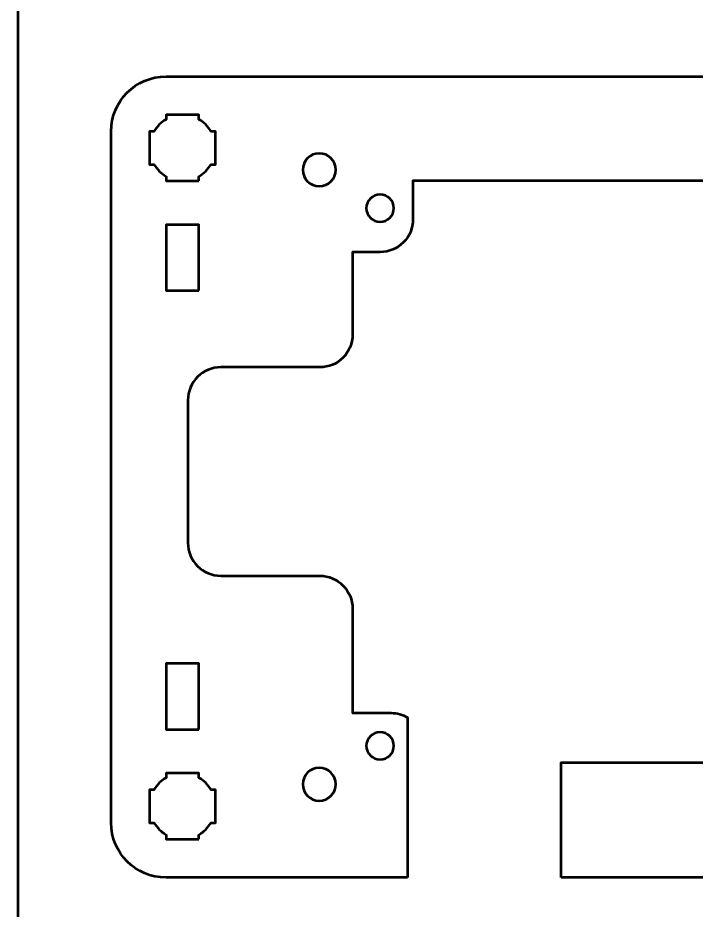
# Model space of a CAD drawing. Header units: centimetres. Extents: x -21 to 0, y -29.7 to 0.
# Drawn here: x -21 to -14.82, y -16.5 to -8.36 of the extents above; entities that cross this region are included whole.
import ezdxf

# ---------------------------------------------------------------- set-up
doc = ezdxf.new("R2010")
doc.units = ezdxf.units.CM
doc.header["$MEASUREMENT"] = 0
doc.layers.add('Layer 1', color=7, linetype='Continuous')

msp = doc.modelspace()

# ---------------------------------------------------------------- linework, layer by layer
at = {"layer": 'Layer 1', "color": 1, "lineweight": 53}
msp.add_open_spline([(-21.00003, -29.19995), (-21.00003, -29.19995), (-21.00003, -5.29992), (-21.00003, -5.29992), (-21.00003, -5.29992), (-21.00003, -5.21709), (-20.93286, -5.14992), (-20.85003, -5.14992), (-20.85003, -5.14992), (-20.7672, -5.14992), (-20.70003, -5.08275), (-20.70003, -4.99992), (-20.70003, -4.99992), (-20.70003, -4.91709), (-20.7672, -4.84992), (-20.85003, -4.84992), (-20.85003, -4.84992), (-20.93286, -4.84992), (-21.00003, -4.78275), (-21.00003, -4.69992), (-21.00003, -4.69992), (-21.00003, -4.61709), (-20.93286, -4.54992), (-20.85003, -4.54992), (-20.85003, -4.54992), (-20.7672, -4.54992), (-20.70003, -4.48275), (-20.70003, -4.39992), (-20.70003, -4.39992), (-20.70003, -4.31709), (-20.7672, -4.24992), (-20.85003, -4.24992), (-20.85003, -4.24992), (-20.93286, -4.24992), (-21.00003, -4.18275), (-21.00003, -4.09992), (-21.00003, -4.09992), (-21.00003, -4.01709), (-20.93286, -3.94992), (-20.85003, -3.94992), (-20.85003, -3.94992), (-20.7672, -3.94992), (-20.70003, -3.88275), (-20.70003, -3.79992), (-20.70003, -3.79992), (-20.70003, -3.71709), (-20.7672, -3.64992), (-20.85003, -3.64992), (-20.85003, -3.64992), (-20.93286, -3.64992), (-21.00003, -3.58275), (-21.00003, -3.49992), (-21.00003, -3.49992), (-21.00003, -3.41709), (-20.93286, -3.34992), (-20.85003, -3.34992), (-20.85003, -3.34992), (-20.7672, -3.34992), (-20.70003, -3.28275), (-20.70003, -3.19992), (-20.70003, -3.19992), (-20.70003, -3.11709), (-20.7672, -3.04992), (-20.85003, -3.04992), (-20.85003, -3.04992), (-20.93286, -3.04992), (-21.00003, -2.98275), (-21.00003, -2.89992), (-21.00003, -2.89992), (-21.00003, -2.81709), (-20.93286, -2.74992), (-20.85003, -2.74992), (-20.85003, -2.74992), (-20.7672, -2.74992), (-20.70003, -2.68275), (-20.70003, -2.59992), (-20.70003, -2.59992), (-20.70003, -2.51709), (-20.7672, -2.44992), (-20.85003, -2.44992), (-20.85003, -2.44992), (-20.93286, -2.44992), (-21.00003, -2.38275), (-21.00003, -2.29992), (-21.00003, -2.29992), (-21.00003, -2.21709), (-20.93286, -2.14992), (-20.85003, -2.14992), (-20.85003, -2.14992), (-20.7672, -2.14992), (-20.70003, -2.08275), (-20.70003, -1.99992), (-20.70003, -1.99992), (-20.70003, -1.91709), (-20.7672, -1.84992), (-20.85003, -1.84992), (-20.85003, -1.84992), (-20.93286, -1.84992), (-21.00003, -1.78275), (-21.00003, -1.69992), (-21.00003, -1.69992), (-21.00003, -1.61709), (-20.93286, -1.54992), (-20.85003, -1.54992), (-20.85003, -1.54992), (-20.7672, -1.54992), (-20.70003, -1.48275), (-20.70003, -1.39992), (-20.70003, -1.39992), (-20.70003, -1.31709), (-20.7672, -1.24992), (-20.85003, -1.24992), (-20.85003, -1.24992), (-20.93286, -1.24992), (-21.00003, -1.18275), (-21.00003, -1.09992), (-21.00003, -1.09992), (-21.00003, -1.09992), (-21.00003, -0.49992), (-21.00003, -0.49992), (-21.00003, -0.49992), (-21.00003, -0.22295), (-20.77694, 0.00004), (-20.49994, 0.00004), (-20.49994, 0.00004), (-20.49994, 0.00004), (-0.50008, 0.00004), (-0.50008, 0.00004), (-0.50008, 0.00004), (-0.22294, 0.00004), (0.00002, -0.22295), (0.00002, -0.49992), (0.00002, -0.49992), (0.00002, -0.49992), (0.00002, -29.19995), (0.00002, -29.19995), (0.00002, -29.19995), (0.00002, -29.47695), (-0.22294, -29.70004), (-0.50008, -29.70004), (-0.50008, -29.70004), (-0.50008, -29.70004), (-20.49994, -29.70004), (-20.49994, -29.70004), (-20.49994, -29.70004), (-20.77694, -29.70004), (-21.00003, -29.47695), (-21.00003, -29.19995)], degree=3, knots=[0, 0, 0, 0, 0.027027, 0.027027, 0.027027, 0.027027, 0.0540541, 0.0540541, 0.0540541, 0.0540541, 0.0810811, 0.0810811, 0.0810811, 0.0810811, 0.1081081, 0.1081081, 0.1081081, 0.1081081, 0.1351351, 0.1351351, 0.1351351, 0.1351351, 0.1621622, 0.1621622, 0.1621622, 0.1621622, 0.1891892, 0.1891892, 0.1891892, 0.1891892, 0.2162162, 0.2162162, 0.2162162, 0.2162162, 0.2432432, 0.2432432, 0.2432432, 0.2432432, 0.2702703, 0.2702703, 0.2702703, 0.2702703, 0.2972973, 0.2972973, 0.2972973, 0.2972973, 0.3243243, 0.3243243, 0.3243243, 0.3243243, 0.3513514, 0.3513514, 0.3513514, 0.3513514, 0.3783784, 0.3783784, 0.3783784, 0.3783784, 0.4054054, 0.4054054, 0.4054054, 0.4054054, 0.4324324, 0.4324324, 0.4324324, 0.4324324, 0.4594595, 0.4594595, 0.4594595, 0.4594595, 0.4864865, 0.4864865, 0.4864865, 0.4864865, 0.5135135, 0.5135135, 0.5135135, 0.5135135, 0.5405405, 0.5405405, 0.5405405, 0.5405405, 0.5675676, 0.5675676, 0.5675676, 0.5675676, 0.5945946, 0.5945946, 0.5945946, 0.5945946, 0.6216216, 0.6216216, 0.6216216, 0.6216216, 0.6486486, 0.6486486, 0.6486486, 0.6486486, 0.6756757, 0.6756757, 0.6756757, 0.6756757, 0.7027027, 0.7027027, 0.7027027, 0.7027027, 0.7297297, 0.7297297, 0.7297297, 0.7297297, 0.7567568, 0.7567568, 0.7567568, 0.7567568, 0.7837838, 0.7837838, 0.7837838, 0.7837838, 0.8108108, 0.8108108, 0.8108108, 0.8108108, 0.8378378, 0.8378378, 0.8378378, 0.8378378, 0.8648649, 0.8648649, 0.8648649, 0.8648649, 0.8918919, 0.8918919, 0.8918919, 0.8918919, 0.9189189, 0.9189189, 0.9189189, 0.9189189, 0.9459459, 0.9459459, 0.9459459, 0.9459459, 0.972973, 0.972973, 0.972973, 0.972973, 1, 1, 1, 1], dxfattribs=at)
at = {"layer": 'Layer 1', "color": 3, "lineweight": 53}
msp.add_open_spline([(-17.44996, -16.20001), (-17.44996, -16.20001), (-19.65006, -16.20001), (-19.65006, -16.20001), (-19.65006, -16.20001), (-19.92705, -16.20001), (-20.15001, -15.97692), (-20.15001, -15.69992), (-20.15001, -15.69992), (-20.15001, -15.69992), (-20.15001, -9.39995), (-20.15001, -9.39995), (-20.15001, -9.39995), (-20.15001, -9.12298), (-19.92705, -8.89999), (-19.65006, -8.89999), (-19.65006, -8.89999), (-19.65006, -8.89999), (-9.35009, -8.89999), (-9.35009, -8.89999), (-9.35009, -8.89999), (-9.07309, -8.89999), (-8.84999, -9.12298), (-8.84999, -9.39995), (-8.84999, -9.39995), (-8.84999, -9.39995), (-8.84999, -15.69992), (-8.84999, -15.69992), (-8.84999, -15.69992), (-8.84999, -15.97692), (-9.07309, -16.20001), (-9.35009, -16.20001), (-9.35009, -16.20001), (-9.35009, -16.20001), (-16.04996, -16.20001), (-16.04996, -16.20001)], degree=3, knots=[0, 0, 0, 0, 0.1111111, 0.1111111, 0.1111111, 0.1111111, 0.2222222, 0.2222222, 0.2222222, 0.2222222, 0.3333333, 0.3333333, 0.3333333, 0.3333333, 0.4444444, 0.4444444, 0.4444444, 0.4444444, 0.5555556, 0.5555556, 0.5555556, 0.5555556, 0.6666667, 0.6666667, 0.6666667, 0.6666667, 0.7777778, 0.7777778, 0.7777778, 0.7777778, 0.8888889, 0.8888889, 0.8888889, 0.8888889, 1, 1, 1, 1], dxfattribs=at)
at = {"layer": 'Layer 1', "lineweight": 53}
for points, knots in [([(-19.34999, -9.85003), (-19.34999, -9.85003), (-19.65, -9.85003), (-19.65, -9.85003), (-19.65, -9.85003), (-19.65, -9.85003), (-19.65, -9.80987), (-19.65, -9.80987), (-19.65, -9.80987), (-19.69552, -9.78353), (-19.73347, -9.74556), (-19.75982, -9.70004), (-19.75982, -9.70004), (-19.75982, -9.70004), (-19.8, -9.70004), (-19.8, -9.70004), (-19.8, -9.70004), (-19.8, -9.70004), (-19.8, -9.40003), (-19.8, -9.40003), (-19.8, -9.40003), (-19.8, -9.40003), (-19.75986, -9.40003), (-19.75986, -9.40003), (-19.75986, -9.40003), (-19.73351, -9.35447), (-19.69555, -9.31649), (-19.65, -9.29015), (-19.65, -9.29015), (-19.65, -9.29015), (-19.65, -9.25002), (-19.65, -9.25002), (-19.65, -9.25002), (-19.65, -9.25002), (-19.50003, -9.25002), (-19.50003, -9.25002), (-19.50003, -9.25002), (-19.50003, -9.25002), (-19.34999, -9.25002), (-19.34999, -9.25002), (-19.34999, -9.25002), (-19.34999, -9.25002), (-19.34999, -9.29017), (-19.34999, -9.29017), (-19.34999, -9.29017), (-19.30446, -9.31651), (-19.26649, -9.35449), (-19.24014, -9.40003), (-19.24014, -9.40003), (-19.24014, -9.40003), (-19.19999, -9.40003), (-19.19999, -9.40003), (-19.19999, -9.40003), (-19.19999, -9.40003), (-19.19999, -9.70004), (-19.19999, -9.70004), (-19.19999, -9.70004), (-19.19999, -9.70004), (-19.24018, -9.70004), (-19.24018, -9.70004), (-19.24018, -9.70004), (-19.26652, -9.74555), (-19.30448, -9.7835), (-19.34999, -9.80984), (-19.34999, -9.80984), (-19.34999, -9.80984), (-19.34999, -9.85003), (-19.34999, -9.85003)], [0, 0, 0, 0, 0.0588235, 0.0588235, 0.0588235, 0.0588235, 0.1176471, 0.1176471, 0.1176471, 0.1176471, 0.1764706, 0.1764706, 0.1764706, 0.1764706, 0.2352941, 0.2352941, 0.2352941, 0.2352941, 0.2941176, 0.2941176, 0.2941176, 0.2941176, 0.3529412, 0.3529412, 0.3529412, 0.3529412, 0.4117647, 0.4117647, 0.4117647, 0.4117647, 0.4705882, 0.4705882, 0.4705882, 0.4705882, 0.5294118, 0.5294118, 0.5294118, 0.5294118, 0.5882353, 0.5882353, 0.5882353, 0.5882353, 0.6470588, 0.6470588, 0.6470588, 0.6470588, 0.7058824, 0.7058824, 0.7058824, 0.7058824, 0.7647059, 0.7647059, 0.7647059, 0.7647059, 0.8235294, 0.8235294, 0.8235294, 0.8235294, 0.8823529, 0.8823529, 0.8823529, 0.8823529, 0.9411765, 0.9411765, 0.9411765, 0.9411765, 1, 1, 1, 1]), ([(-18.4037, -9.74998), (-18.4037, -9.66715), (-18.33653, -9.59998), (-18.2537, -9.59998), (-18.2537, -9.59998), (-18.17087, -9.59998), (-18.1037, -9.66715), (-18.1037, -9.74998), (-18.1037, -9.74998), (-18.1037, -9.83281), (-18.17087, -9.89998), (-18.2537, -9.89998), (-18.2537, -9.89998), (-18.33653, -9.89998), (-18.4037, -9.83281), (-18.4037, -9.74998)], [0, 0, 0, 0, 0.25, 0.25, 0.25, 0.25, 0.5, 0.5, 0.5, 0.5, 0.75, 0.75, 0.75, 0.75, 1, 1, 1, 1]), ([(-16.04996, -16.20001), (-16.04996, -16.20001), (-16.04996, -15.15), (-16.04996, -15.15), (-16.04996, -15.15), (-16.04996, -15.15), (-12.2, -15.15), (-12.2, -15.15), (-12.2, -15.15), (-12.2, -15.15), (-12.2, -15), (-12.2, -15), (-12.2, -15), (-12.2, -14.83434), (-12.06566, -14.7), (-11.9, -14.7), (-11.9, -14.7), (-11.9, -14.7), (-11.6, -14.7), (-11.6, -14.7), (-11.6, -14.7), (-11.43434, -14.7), (-11.3, -14.83434), (-11.3, -15), (-11.3, -15), (-11.3, -15), (-11.3, -15.25), (-11.3, -15.25), (-11.3, -15.25), (-11.3, -15.25), (-9.84996, -15.25), (-9.84996, -15.25), (-9.84996, -15.25), (-9.84996, -15.25), (-9.84996, -13.25), (-9.84996, -13.25), (-9.84996, -13.25), (-9.84996, -13.25), (-10.14996, -13.25), (-10.14996, -13.25), (-10.14996, -13.25), (-10.14996, -13.25), (-10.14996, -9.85), (-10.14996, -9.85), (-10.14996, -9.85), (-10.14996, -9.85), (-11.1, -9.85), (-11.1, -9.85), (-11.1, -9.85), (-11.1, -9.85), (-11.1, -10.12502), (-11.1, -10.12502), (-11.1, -10.12502), (-11.1, -10.29068), (-11.23434, -10.42502), (-11.4, -10.42502), (-11.4, -10.42502), (-11.4, -10.42502), (-11.9, -10.42502), (-11.9, -10.42502), (-11.9, -10.42502), (-12.06566, -10.42502), (-12.2, -10.29068), (-12.2, -10.12502), (-12.2, -10.12502), (-12.2, -10.12502), (-12.2, -9.85), (-12.2, -9.85), (-12.2, -9.85), (-12.2, -9.85), (-17.40001, -9.85), (-17.40001, -9.85), (-17.40001, -9.85), (-17.40001, -9.85), (-17.40001, -10.2), (-17.40001, -10.2), (-17.40001, -10.2), (-17.40001, -10.36566), (-17.53435, -10.5), (-17.70001, -10.5), (-17.70001, -10.5), (-17.70001, -10.5), (-17.94996, -10.5), (-17.94996, -10.5), (-17.94996, -10.5), (-17.94996, -10.5), (-17.94996, -11.25), (-17.94996, -11.25), (-17.94996, -11.25), (-17.94996, -11.41566), (-18.0843, -11.55), (-18.24996, -11.55), (-18.24996, -11.55), (-18.24996, -11.55), (-19.14996, -11.55), (-19.14996, -11.55), (-19.14996, -11.55), (-19.31562, -11.55), (-19.44996, -11.68434), (-19.44996, -11.85), (-19.44996, -11.85), (-19.44996, -11.85), (-19.44996, -13.15), (-19.44996, -13.15), (-19.44996, -13.15), (-19.44996, -13.31566), (-19.31562, -13.45), (-19.14996, -13.45), (-19.14996, -13.45), (-19.14996, -13.45), (-18.24996, -13.45), (-18.24996, -13.45), (-18.24996, -13.45), (-18.0843, -13.45), (-17.94996, -13.58434), (-17.94996, -13.75), (-17.94996, -13.75), (-17.94996, -13.75), (-17.94996, -14.7), (-17.94996, -14.7), (-17.94996, -14.7), (-17.94996, -14.7), (-17.6, -14.7), (-17.6, -14.7), (-17.6, -14.7), (-17.54534, -14.7), (-17.4941, -14.71463), (-17.44996, -14.74018), (-17.44996, -14.74018), (-17.44996, -14.74018), (-17.44996, -16.20001), (-17.44996, -16.20001)], [0, 0, 0, 0, 0.030303, 0.030303, 0.030303, 0.030303, 0.0606061, 0.0606061, 0.0606061, 0.0606061, 0.0909091, 0.0909091, 0.0909091, 0.0909091, 0.1212121, 0.1212121, 0.1212121, 0.1212121, 0.1515152, 0.1515152, 0.1515152, 0.1515152, 0.1818182, 0.1818182, 0.1818182, 0.1818182, 0.2121212, 0.2121212, 0.2121212, 0.2121212, 0.2424242, 0.2424242, 0.2424242, 0.2424242, 0.2727273, 0.2727273, 0.2727273, 0.2727273, 0.3030303, 0.3030303, 0.3030303, 0.3030303, 0.3333333, 0.3333333, 0.3333333, 0.3333333, 0.3636364, 0.3636364, 0.3636364, 0.3636364, 0.3939394, 0.3939394, 0.3939394, 0.3939394, 0.4242424, 0.4242424, 0.4242424, 0.4242424, 0.4545455, 0.4545455, 0.4545455, 0.4545455, 0.4848485, 0.4848485, 0.4848485, 0.4848485, 0.5151515, 0.5151515, 0.5151515, 0.5151515, 0.5454545, 0.5454545, 0.5454545, 0.5454545, 0.5757576, 0.5757576, 0.5757576, 0.5757576, 0.6060606, 0.6060606, 0.6060606, 0.6060606, 0.6363636, 0.6363636, 0.6363636, 0.6363636, 0.6666667, 0.6666667, 0.6666667, 0.6666667, 0.6969697, 0.6969697, 0.6969697, 0.6969697, 0.7272727, 0.7272727, 0.7272727, 0.7272727, 0.7575758, 0.7575758, 0.7575758, 0.7575758, 0.7878788, 0.7878788, 0.7878788, 0.7878788, 0.8181818, 0.8181818, 0.8181818, 0.8181818, 0.8484848, 0.8484848, 0.8484848, 0.8484848, 0.8787879, 0.8787879, 0.8787879, 0.8787879, 0.9090909, 0.9090909, 0.9090909, 0.9090909, 0.9393939, 0.9393939, 0.9393939, 0.9393939, 0.969697, 0.969697, 0.969697, 0.969697, 1, 1, 1, 1]), ([(-17.7, -9.975), (-17.63098, -9.975), (-17.575, -10.03098), (-17.575, -10.1), (-17.575, -10.1), (-17.575, -10.16902), (-17.63098, -10.225), (-17.7, -10.225), (-17.7, -10.225), (-17.76902, -10.225), (-17.825, -10.16902), (-17.825, -10.1), (-17.825, -10.1), (-17.825, -10.03098), (-17.76902, -9.975), (-17.7, -9.975)], [0, 0, 0, 0, 0.25, 0.25, 0.25, 0.25, 0.5, 0.5, 0.5, 0.5, 0.75, 0.75, 0.75, 0.75, 1, 1, 1, 1]), ([(-19.35009, -10.84994), (-19.35009, -10.84994), (-19.6501, -10.84994), (-19.6501, -10.84994), (-19.6501, -10.84994), (-19.6501, -10.84994), (-19.6501, -10.24993), (-19.6501, -10.24993), (-19.6501, -10.24993), (-19.6501, -10.24993), (-19.35009, -10.24993), (-19.35009, -10.24993), (-19.35009, -10.24993), (-19.35009, -10.24993), (-19.35009, -10.84994), (-19.35009, -10.84994)], [0, 0, 0, 0, 0.25, 0.25, 0.25, 0.25, 0.5, 0.5, 0.5, 0.5, 0.75, 0.75, 0.75, 0.75, 1, 1, 1, 1]), ([(-19.35009, -14.84997), (-19.35009, -14.84997), (-19.6501, -14.84997), (-19.6501, -14.84997), (-19.6501, -14.84997), (-19.6501, -14.84997), (-19.6501, -14.24996), (-19.6501, -14.24996), (-19.6501, -14.24996), (-19.6501, -14.24996), (-19.35009, -14.24996), (-19.35009, -14.24996), (-19.35009, -14.24996), (-19.35009, -14.24996), (-19.35009, -14.84997), (-19.35009, -14.84997)], [0, 0, 0, 0, 0.25, 0.25, 0.25, 0.25, 0.5, 0.5, 0.5, 0.5, 0.75, 0.75, 0.75, 0.75, 1, 1, 1, 1]), ([(-17.7, -14.875), (-17.63098, -14.875), (-17.575, -14.93098), (-17.575, -15), (-17.575, -15), (-17.575, -15.06902), (-17.63098, -15.125), (-17.7, -15.125), (-17.7, -15.125), (-17.76902, -15.125), (-17.825, -15.06902), (-17.825, -15), (-17.825, -15), (-17.825, -14.93098), (-17.76902, -14.875), (-17.7, -14.875)], [0, 0, 0, 0, 0.25, 0.25, 0.25, 0.25, 0.5, 0.5, 0.5, 0.5, 0.75, 0.75, 0.75, 0.75, 1, 1, 1, 1]), ([(-18.4037, -15.35), (-18.4037, -15.26717), (-18.33653, -15.2), (-18.2537, -15.2), (-18.2537, -15.2), (-18.17087, -15.2), (-18.1037, -15.26717), (-18.1037, -15.35), (-18.1037, -15.35), (-18.1037, -15.43283), (-18.17087, -15.5), (-18.2537, -15.5), (-18.2537, -15.5), (-18.33653, -15.5), (-18.4037, -15.43283), (-18.4037, -15.35)], [0, 0, 0, 0, 0.25, 0.25, 0.25, 0.25, 0.5, 0.5, 0.5, 0.5, 0.75, 0.75, 0.75, 0.75, 1, 1, 1, 1]), ([(-19.34999, -15.85003), (-19.34999, -15.85003), (-19.65, -15.85003), (-19.65, -15.85003), (-19.65, -15.85003), (-19.65, -15.85003), (-19.65, -15.80987), (-19.65, -15.80987), (-19.65, -15.80987), (-19.69552, -15.78353), (-19.73347, -15.74556), (-19.75982, -15.70004), (-19.75982, -15.70004), (-19.75982, -15.70004), (-19.8, -15.70004), (-19.8, -15.70004), (-19.8, -15.70004), (-19.8, -15.70004), (-19.8, -15.40003), (-19.8, -15.40003), (-19.8, -15.40003), (-19.8, -15.40003), (-19.75986, -15.40003), (-19.75986, -15.40003), (-19.75986, -15.40003), (-19.73351, -15.35447), (-19.69555, -15.31649), (-19.65, -15.29015), (-19.65, -15.29015), (-19.65, -15.29015), (-19.65, -15.25002), (-19.65, -15.25002), (-19.65, -15.25002), (-19.65, -15.25002), (-19.50003, -15.25002), (-19.50003, -15.25002), (-19.50003, -15.25002), (-19.50003, -15.25002), (-19.34999, -15.25002), (-19.34999, -15.25002), (-19.34999, -15.25002), (-19.34999, -15.25002), (-19.34999, -15.29017), (-19.34999, -15.29017), (-19.34999, -15.29017), (-19.30446, -15.31651), (-19.26649, -15.35449), (-19.24014, -15.40003), (-19.24014, -15.40003), (-19.24014, -15.40003), (-19.19999, -15.40003), (-19.19999, -15.40003), (-19.19999, -15.40003), (-19.19999, -15.40003), (-19.19999, -15.70004), (-19.19999, -15.70004), (-19.19999, -15.70004), (-19.19999, -15.70004), (-19.24018, -15.70004), (-19.24018, -15.70004), (-19.24018, -15.70004), (-19.26652, -15.74555), (-19.30448, -15.7835), (-19.34999, -15.80984), (-19.34999, -15.80984), (-19.34999, -15.80984), (-19.34999, -15.85003), (-19.34999, -15.85003)], [0, 0, 0, 0, 0.0588235, 0.0588235, 0.0588235, 0.0588235, 0.1176471, 0.1176471, 0.1176471, 0.1176471, 0.1764706, 0.1764706, 0.1764706, 0.1764706, 0.2352941, 0.2352941, 0.2352941, 0.2352941, 0.2941176, 0.2941176, 0.2941176, 0.2941176, 0.3529412, 0.3529412, 0.3529412, 0.3529412, 0.4117647, 0.4117647, 0.4117647, 0.4117647, 0.4705882, 0.4705882, 0.4705882, 0.4705882, 0.5294118, 0.5294118, 0.5294118, 0.5294118, 0.5882353, 0.5882353, 0.5882353, 0.5882353, 0.6470588, 0.6470588, 0.6470588, 0.6470588, 0.7058824, 0.7058824, 0.7058824, 0.7058824, 0.7647059, 0.7647059, 0.7647059, 0.7647059, 0.8235294, 0.8235294, 0.8235294, 0.8235294, 0.8823529, 0.8823529, 0.8823529, 0.8823529, 0.9411765, 0.9411765, 0.9411765, 0.9411765, 1, 1, 1, 1])]:
    msp.add_open_spline(points, degree=3, knots=knots, dxfattribs=at)

doc.saveas('drawing.dxf')
